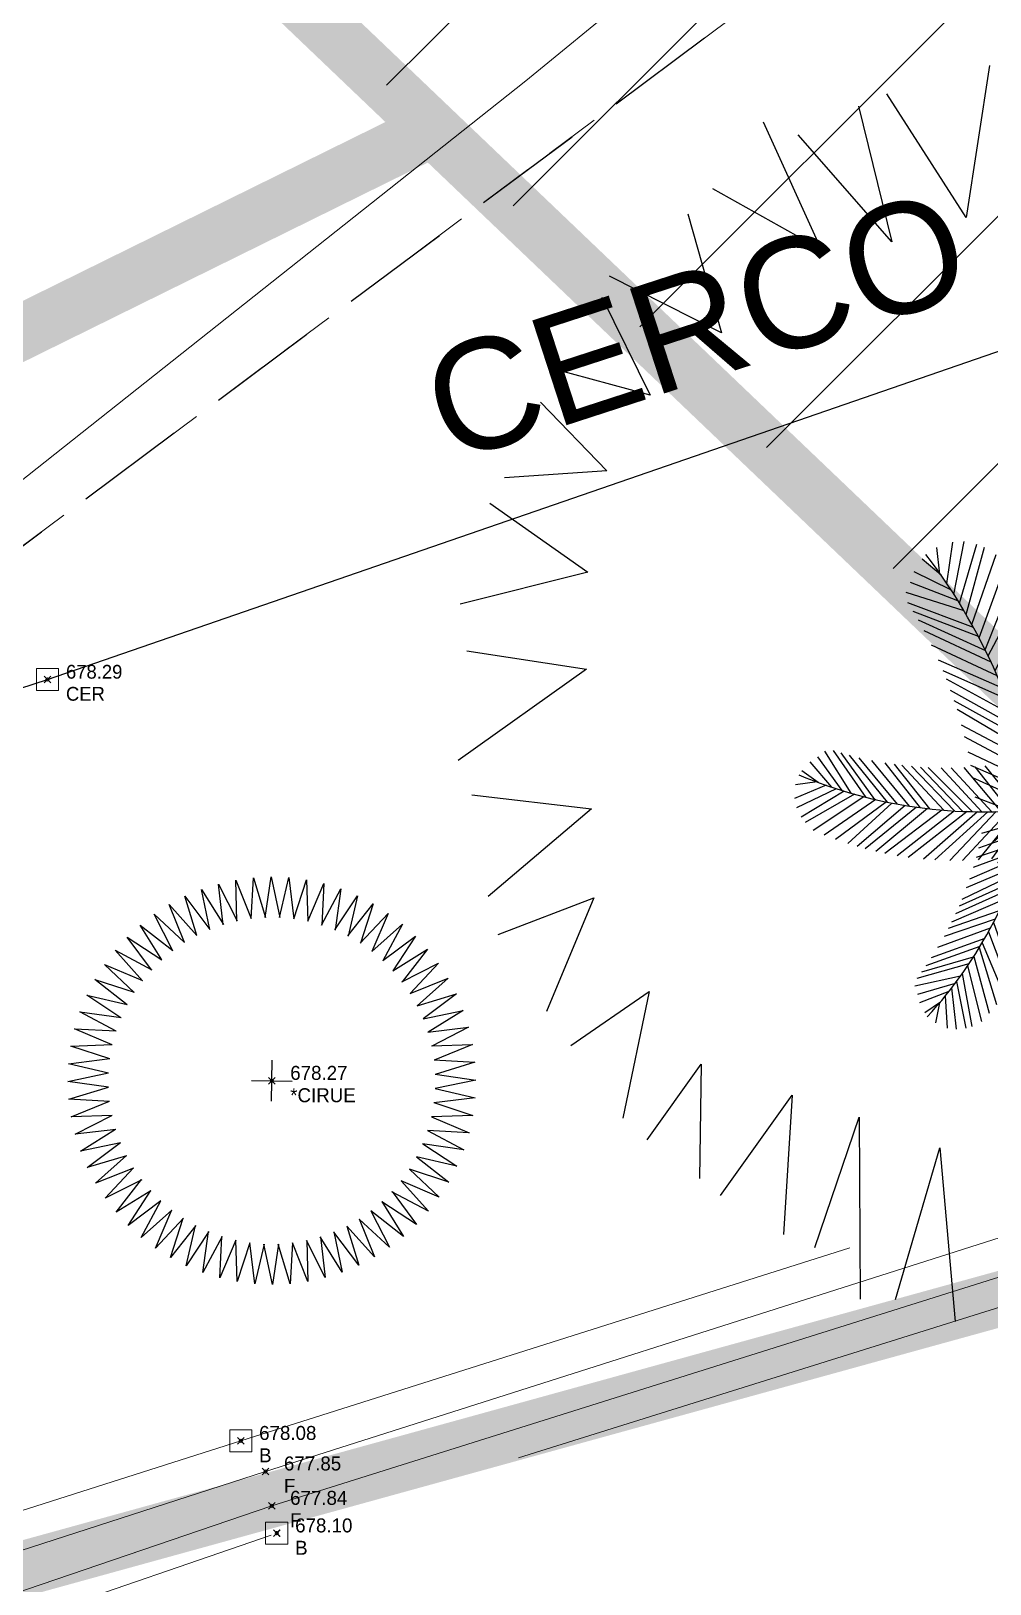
# Model space of a CAD drawing. Extents: x 350769 to 354978, y 6304672 to 6307963.
# Drawn here: x 352458.7 to 352467.39, y 6305730.58 to 6305744.68 of the extents above; entities that cross this region are included whole.
import ezdxf

# ---------------------------------------------------------------- set-up
doc = ezdxf.new("R2010")
doc.units = 0
doc.header["$PDMODE"] = 35
doc.header["$PDSIZE"] = 0.03
for name, pattern in [('CONTINUOS', [0]), ('DASHDOT', [1, 0.5, -0.25, 0, -0.25]), ('HIDDENX2', [0.75, 0.5, -0.25]), ('PHANTOM', [23.500000000000004, 11.75, -2.35, 2.35, -2.35, 2.35, -2.35])]:
    doc.linetypes.add(name, pattern=pattern)
doc.layers.get('0').update_dxf_attribs({"linetype": 'CONTINUOUS'})
for name, color, linetype in [('03_S2_Pav ext_Borde vereda', 7, 'CONTINUOUS'), ('1-ACOPIO', 252, 'HIDDENX2'), ('1-CANAL', 150, 'PHANTOM'), ('1-CERCO', 252, 'CERCO_LINE'), ('1-TEXTOS', 7, 'CONTINUOUS'), ('3-CANAL_FDO', 4, 'CONTINUOUS'), ('C-TINN', 5, 'CONTINUOUS'), ('C-TOPO-MINR', 8, 'CONTINUOUS'), ('Paisajismo', 253, 'CONTINUOUS'), ('V-NODE DIC 2005', 4, 'CONTINUOUS'), ('V-NODE-TEXT DIC 2005', 2, 'CONTINUOUS'), ('V-NODE-TEXT DIC 2012', 31, 'CONTINUOUS'), ('Z-CIRUE', 253, 'CONTINUOUS'), ('Z-PINO', 253, 'CONTINUOUS')]:
    doc.layers.add(name, color=color, linetype=linetype)
doc.layers.add('0_ASD_LINEA OFICIAL', color=253, linetype='DASHDOT', lineweight=20)
doc.layers.add('0_ASD_TOPOGRAFIA_ELEMENTOS', color=9, linetype='CONTINUOS', lineweight=5, true_color=0xbdbdbd)
doc.styles.add('TEXTIS', font='arial.ttf', dxfattribs={"height": 2})
doc.linetypes.add('CERCO_LINE', pattern='A,0.5,-0.2,[" X ",STANDARD,S=0.1,R=0,X=-0.1,Y=-0.05],-0.25', length=0.95)

# ---------------------------------------------------------------- blocks, each defined once
blk = doc.blocks.new('CIRUE')
at = {"linetype": 'Continuous'}
for p, q in [((-0.2120029029638317, 1.468401435830856), (-0.1969811779745214, 1.839601242086701)), ((-0.1969811779745214, 1.839601242086701), (-0.0814066222437759, 1.481390591614399)), ((-0.0832166473801408, 1.481290446781031), (-0.0359000681928592, 1.849771506264233)), ((-0.0359000681928592, 1.849771506264233), (0.04801388395299, 1.482848255299587)), ((0.0462038588157156, 1.48290389131671), (0.1254555126124615, 1.845854730562905)), ((0.1254555126124615, 1.845854730562905), (0.1770709014926979, 1.473026643501271)), ((-0.6663933931222346, 1.725940565391738), (-0.4620460063033534, 1.409846380913223)), ((-0.5848272809589616, 1.363501577516899), (-0.6663933931222346, 1.725940565391738)), ((-0.5134314329707195, 1.777444682234545), (-0.3374101976942256, 1.444745000771491)), ((-0.4637670138035901, 1.40927889352497), (-0.5134314329707195, 1.777444682234545)), ((-0.3565638243244393, 1.815432955656206), (-0.2102077140998517, 1.468657361518126)), ((-0.3391757140143454, 1.444333294236912), (-0.3565638243244393, 1.815432955656206)), ((0.1752720035601669, 1.473241769441302), (0.2858541538998907, 1.827899132864559)), ((0.2858541538998907, 1.827899132864559), (0.3047778183199625, 1.45198881037777)), ((0.3030048838645598, 1.452356008102697), (0.4440792813975349, 1.796034530545967)), ((0.428434432999893, 1.420420933490277), (0.5989254480427917, 1.750490885813633)), ((0.4440792813975349, 1.796034530545967), (0.4301702767770621, 1.419897954918497)), ((0.5506037114546416, 1.377677635025293), (0.7492094611689026, 1.691627978257429)), ((0.5989254480427917, 1.750490885813633), (0.5522839192144602, 1.376998875599384)), ((0.7492094611689026, 1.691627978257429), (0.6701951877175816, 1.323629097602407)), ((-0.9559751602610049, 1.583998245970179), (-0.6998417674367374, 1.308191957006557)), ((-0.8127124126649505, 1.241224736093727), (-0.9559751602610049, 1.583998245970179)), ((-0.8142813483846112, 1.661287802845209), (-0.5831619094687994, 1.36421000948576)), ((-0.7014403756993488, 1.307342580456861), (-0.8142813483846112, 1.661287802845209)), ((0.6685780341158534, 1.324448801608924), (0.89379634600391, 1.619894605093577)), ((0.89379634600391, 1.619894605093577), (0.7830064878662597, 1.260178073057205)), ((-1.090391780918253, 1.494646800286318), (-0.8111954038940894, 1.242215057220619)), ((-0.9178014334456748, 1.165671022992683), (-1.090391780918253, 1.494646800286318)), ((0.7814672246868213, 1.261135012575323), (1.031577091243889, 1.53583599930198)), ((0.8884107794165175, 1.188222155818266), (1.161509448807919, 1.440075284288014)), ((1.031577091243889, 1.53583599930198), (0.8898610249634658, 1.187135398923601)), ((1.161509448807919, 1.440075284288014), (0.9899390950085944, 1.10506856259326)), ((-1.333369109906016, 1.282595679437236), (-1.014582142132895, 1.082487757224499)), ((-1.10627400966041, 0.9885889942954691), (-1.333369109906016, 1.282595679437236)), ((-1.216507507613642, 1.39393447962766), (-0.9163771513722168, 1.166787452430299)), ((-1.015902570303297, 1.081241510410337), (-1.216507507613642, 1.39393447962766)), ((0.9885889942952417, 1.10627400966041), (1.282599388502604, 1.333369109906471)), ((1.282599388502604, 1.333369109906471), (1.082484048155493, 1.01458585119849)), ((-1.440078993353382, 1.16150944881133), (-1.1050648535238, 0.9899390950122324)), ((-1.188225864887499, 0.888407070347057), (-1.440078993353382, 1.16150944881133)), ((1.08124521947957, 1.015902570303069), (1.393930770558654, 1.216507507613869)), ((1.393930770558654, 1.216507507613869), (1.166791161495894, 0.9163808604382666)), ((-1.535832290235703, 1.031580800313122), (-1.187139107989424, 0.8898647340322441)), ((-1.261135012571685, 0.7814672246863665), (-1.535832290235703, 1.031580800313122)), ((1.165671022992683, 0.9178014334454474), (1.494650509352141, 1.090391780917798)), ((1.494650509352141, 1.090391780917798), (1.242218766289625, 0.811195403893862)), ((-1.619894605097215, 0.8937963460036826), (-1.260178073053794, 0.7830101969318548)), ((-1.324445092539463, 0.6685743250466203), (-1.619894605097215, 0.8937963460036826)), ((1.241228445159322, 0.8127087035995828), (1.583998245970179, 0.9559751602605502)), ((1.583998245970179, 0.9559751602605502), (1.308191957006784, 0.6998417674335542)), ((-1.691631687326662, 0.7492094611689026), (-1.323625388537039, 0.6701951877171268)), ((-1.377673925959243, 0.5506000023854085), (-1.691631687326662, 0.7492094611689026)), ((1.307338871391039, 0.7014440847653987), (1.661287802845436, 0.8142813483880218)), ((1.661287802845436, 0.8142813483880218), (1.364210009482122, 0.5831582004032043)), ((-1.750490885817271, 0.5989254480423369), (-1.377002584665206, 0.5522839192115043)), ((-1.420420933493915, 0.4284381420688987), (-1.750490885817271, 0.5989254480423369)), ((1.363497868447666, 0.584827280959189), (1.725936856325461, 0.6663971021914676)), ((1.725936856325461, 0.6663971021914676), (1.409846380909585, 0.4620422972338929)), ((-1.796030821476961, 0.4440792813973076), (-1.419894245848809, 0.4301702767770621)), ((-1.452356008099741, 0.3030085929337929), (-1.796030821476961, 0.4440792813973076)), ((1.40927889352497, 0.4637670138072281), (1.777448391303551, 0.5134314329736753)), ((1.777448391303551, 0.5134314329736753), (1.444748709840496, 0.3374101976937709)), ((-1.827899132864331, 0.285857862968669), (-1.451985101311948, 0.3047741092507295)), ((-1.473238060371841, 0.1752720035635775), (-1.827899132864331, 0.285857862968669)), ((1.444337003305918, 0.3391720049451123), (1.815432955656433, 0.3565601152552063)), ((1.815432955656433, 0.3565601152552063), (1.468661070583948, 0.2102040050340293)), ((-1.8458584396285, 0.1254518035432284), (-1.473022934432265, 0.1770671924239196)), ((0, -0.1854571040109931), (0, 0.1854571040109931)), ((1.468401435830856, 0.212002902963377), (1.839601242083518, 0.1969811779745214)), ((1.839601242083518, 0.1969811779745214), (1.481390591614399, 0.0814066222435486)), ((-1.849767797195454, -0.0359037772616375), (-1.482848255296631, 0.0480138839525353)), ((-1.482907600382532, 0.0462038588157156), (-1.8458584396285, 0.1254518035432284)), ((-0.185453394945398, 0), (0.185453394945398, 0)), ((1.481290446780804, 0.0832166473803682), (1.849767797195454, 0.0359037772616375)), ((1.849767797195454, 0.0359037772616375), (1.482848255296631, -0.0480138839525353)), ((-1.481290446780804, -0.0832166473803682), (-1.849767797195454, -0.0359037772616375)), ((-1.839601242083518, -0.1969811779745214), (-1.481390591614399, -0.0814066222435486)), ((1.8458584396285, -0.1254518035432284), (1.473022934432265, -0.1770671924239196)), ((1.482907600382532, -0.0462038588157156), (1.8458584396285, -0.1254518035432284)), ((-1.468401435830856, -0.212002902963377), (-1.839601242083518, -0.1969811779745214)), ((-1.815432955656433, -0.3565601152552063), (-1.468661070583948, -0.2102040050340293)), ((1.473238060371841, -0.1752720035635775), (1.827899132864331, -0.285857862968669)), ((-1.444337003305918, -0.3391720049451123), (-1.815432955656433, -0.3565601152552063)), ((-1.777448391303551, -0.5134314329736753), (-1.444748709840496, -0.3374101976937709)), ((1.827899132864331, -0.285857862968669), (1.451985101311948, -0.3047741092507295)), ((1.452356008099741, -0.3030085929337929), (1.796030821476961, -0.4440792813973076)), ((-1.40927889352497, -0.4637670138072281), (-1.777448391303551, -0.5134314329736753)), ((-1.725936856325461, -0.6663971021914676), (-1.409846380909585, -0.4620422972338929)), ((1.750490885817271, -0.5989254480423369), (1.377002584665206, -0.5522839192115043)), ((1.377673925959243, -0.5506000023854085), (1.691631687326662, -0.7492094611689026)), ((1.796030821476961, -0.4440792813973076), (1.419894245848809, -0.4301702767770621)), ((1.420420933493915, -0.4284381420688987), (1.750490885817271, -0.5989254480423369)), ((-1.363497868447666, -0.584827280959189), (-1.725936856325461, -0.6663971021914676)), ((-1.661287802845436, -0.8142813483880218), (-1.364210009482122, -0.5831582004032043)), ((-1.307338871391039, -0.7014440847653987), (-1.661287802845436, -0.8142813483880218)), ((-1.583998245970179, -0.9559751602605502), (-1.308191957006784, -0.6998417674335542)), ((1.691631687326662, -0.7492094611689026), (1.323625388537039, -0.6701951877171268)), ((1.324445092539463, -0.6685743250466203), (1.619894605097215, -0.8937963460036826)), ((-1.241228445159322, -0.8127087035995828), (-1.583998245970179, -0.9559751602605502)), ((-1.494650509352141, -1.090391780917798), (-1.242218766289625, -0.811195403893862)), ((1.619894605097215, -0.8937963460036826), (1.260178073053794, -0.7830101969318548)), ((1.261135012571685, -0.7814672246863665), (1.535832290235703, -1.031580800313122)), ((-1.165671022992683, -0.9178014334454474), (-1.494650509352141, -1.090391780917798)), ((-1.393930770558654, -1.216507507613869), (-1.166791161495894, -0.9163808604382666)), ((1.535832290235703, -1.031580800313122), (1.187139107989424, -0.8898647340322441)), ((1.188225864887499, -0.888407070347057), (1.440078993353382, -1.16150944881133)), ((-1.08124521947957, -1.015902570303069), (-1.393930770558654, -1.216507507613869)), ((-1.282599388502604, -1.333369109906471), (-1.082484048155493, -1.01458585119849)), ((-0.9885889942952417, -1.10627400966041), (-1.282599388502604, -1.333369109906471)), ((-1.161509448807919, -1.440075284288014), (-0.9899390950085944, -1.10506856259326)), ((1.333369109906016, -1.282595679437236), (1.014582142132895, -1.082487757224499)), ((1.015902570303297, -1.081241510410337), (1.216507507613642, -1.39393447962766)), ((1.440078993353382, -1.16150944881133), (1.1050648535238, -0.9899390950122324)), ((1.10627400966041, -0.9885889942954691), (1.333369109906016, -1.282595679437236)), ((-0.8884107794165175, -1.188222155818266), (-1.161509448807919, -1.440075284288014)), ((-1.031577091243889, -1.53583599930198), (-0.8898610249634658, -1.187135398923601)), ((-0.7814672246868213, -1.261135012575323), (-1.031577091243889, -1.53583599930198)), ((-0.89379634600391, -1.619894605093577), (-0.7830064878662597, -1.260178073057205)), ((1.090391780918253, -1.494646800286318), (0.8111954038940894, -1.242215057220619)), ((0.8127124126649505, -1.241224736093727), (0.9559751602610049, -1.583998245970179)), ((1.216507507613642, -1.39393447962766), (0.9163771513722168, -1.166787452430299)), ((0.9178014334456748, -1.165671022992683), (1.090391780918253, -1.494646800286318)), ((-0.6685780341158534, -1.324448801608924), (-0.89379634600391, -1.619894605093577)), ((-0.7492094611689026, -1.691627978257429), (-0.6701951877175816, -1.323629097602407)), ((-0.5506037114546416, -1.377677635025293), (-0.7492094611689026, -1.691627978257429)), ((-0.5989254480427917, -1.750490885813633), (-0.5522839192144602, -1.376998875599384)), ((0.4637670138035901, -1.40927889352497), (0.5134314329707195, -1.777444682234545)), ((0.8142813483846112, -1.661287802845209), (0.5831619094687994, -1.36421000948576)), ((0.5848272809589616, -1.363501577516899), (0.6663933931222346, -1.725940565391738)), ((0.9559751602610049, -1.583998245970179), (0.6998417674367374, -1.308191957006557)), ((0.7014403756993488, -1.307342580456861), (0.8142813483846112, -1.661287802845209)), ((-0.428434432999893, -1.420420933490277), (-0.5989254480427917, -1.750490885813633)), ((-0.4440792813975349, -1.796034530545967), (-0.4301702767770621, -1.419897954918497)), ((-0.3030048838645598, -1.452356008102697), (-0.4440792813975349, -1.796034530545967)), ((-0.2858541538998907, -1.827899132864559), (-0.3047778183199625, -1.45198881037777)), ((-0.1752720035601669, -1.473241769441302), (-0.2858541538998907, -1.827899132864559)), ((-0.1254555126124615, -1.845854730562905), (-0.1770709014926979, -1.473026643501271)), ((-0.0462038588157156, -1.48290389131671), (-0.1254555126124615, -1.845854730562905)), ((0.0359000681928592, -1.849771506264233), (-0.04801388395299, -1.482848255299587)), ((0.0832166473801408, -1.481290446781031), (0.0359000681928592, -1.849771506264233)), ((0.1969811779745214, -1.839601242086701), (0.0814066222437759, -1.481390591614399)), ((0.2120029029638317, -1.468401435830856), (0.1969811779745214, -1.839601242086701)), ((0.3565638243244393, -1.815432955656206), (0.2102077140998517, -1.468657361518126)), ((0.5134314329707195, -1.777444682234545), (0.3374101976942256, -1.444745000771491)), ((0.3391757140143454, -1.444333294236912), (0.3565638243244393, -1.815432955656206)), ((0.6663933931222346, -1.725940565391738), (0.4620460063033534, -1.409846380913223))]:
    blk.add_line(p, q, dxfattribs=at)
blk = doc.blocks.new('PINO')
for p, q in [((-0.836997724536559, 1.921765034933742), (-0.7508934881843743, 2.402703249384103)), ((-0.9683542151742586, 2.105002536553002), (-0.9980131336578779, 2.345596597213444)), ((-0.904033955093837, 2.020776378069968), (-0.856132999606416, 2.395768611188942)), ((-0.7867960164821852, 1.844300037985704), (-0.6362288438049291, 2.382841662045394)), ((-0.7237467334743997, 1.74257327830037), (-0.5678311162319005, 2.355954713396386)), ((-0.6695555860460445, 1.650784352712435), (-0.4595968439753051, 2.29090253877348)), ((-0.8659304458706174, 1.96509453782528), (-1.202218247499331, 2.122301001493724)), ((-0.957218041348824, 2.096019071162118), (-1.131305827111646, 2.236454343044898)), ((-0.6037441190164827, 1.533231186197554), (-0.3768573190609459, 2.186883788001978)), ((-0.8004212970536173, 1.865621393242691), (-1.232489918793362, 2.025712994825881)), ((-0.5467707836578484, 1.425368174412142), (-0.2977767855372804, 2.080157922194303)), ((-0.7435932556745684, 1.775156208480439), (-1.270215858676238, 1.93277442417002)), ((-0.6556503267074731, 1.626527831984276), (-1.252845599401553, 1.840004066269103)), ((-0.5184858259963221, 1.369462802525049), (-0.215694345843076, 1.960663669304267)), ((-0.45336611442508, 1.234010892133483), (-0.1575924801272777, 1.869879446970117)), ((-0.6090546506857208, 1.542984203327251), (-1.203739896582192, 1.762282342599974)), ((-0.4021660144735506, 1.119957543322016), (-0.1098544786236744, 1.79087302197604)), ((1.442562786296548, 1.134888915001284), (1.5840798591762, 1.730743184987659)), ((1.528183184918817, 1.180266628260142), (1.698874560524928, 1.729715980202855)), ((1.625391436509744, 1.229135809938271), (1.764658738820799, 1.718045156706467)), ((-0.5408251100470807, 1.413752888523049), (-1.155760319643377, 1.682481356368044)), ((-0.4910618619942397, 1.313622646574004), (-1.101342676638524, 1.586774994364532)), ((-0.354811455381423, 1.007467680786249), (-0.049742647961466, 1.684885387419854)), ((-0.2967929853002715, 0.858609436552797), (-0.0018764889409795, 1.594501159641368)), ((1.19178640602513, 0.988673723230022), (1.238112762393939, 1.590739263213436)), ((1.240276191774683, 1.018555385929176), (1.358515310375878, 1.644331751997925)), ((1.335692170659968, 1.075067633790241), (1.470523095495082, 1.689455924686627)), ((1.701112472737805, 1.265309062658162), (1.862959128338844, 1.678940785225677)), ((1.800119911249567, 1.310179031732332), (1.941220020080436, 1.623549795661347)), ((-0.4335818927756918, 1.190794936240309), (-1.034228958787935, 1.459925735392062)), ((-0.24908331772167, 0.7249925915020867), (0.0597325804301363, 1.468831261407104)), ((0.8929004080073355, 0.7859300802219877), (0.9784379694065137, 1.455892796887383)), ((0.9830611848792614, 0.8505994552460834), (1.075394859608423, 1.509460072959882)), ((1.076945186559897, 0.9146528138562644), (1.149939205506598, 1.547998794242631)), ((1.889995658384578, 1.34488184586462), (2.027326715779054, 1.517237359878891)), ((-0.3843812522154622, 1.078560616131654), (-0.9687042629775533, 1.324790635233512)), ((-0.2048592160826956, 0.5896955686584988), (0.1098275306503638, 1.357257809784642)), ((0.5781395680332935, 0.5334396676407778), (0.699066338747798, 1.277832131152536)), ((0.67671385563699, 0.617271546041593), (0.7909152764113969, 1.34048890345457)), ((0.7771907932874456, 0.6981447735988695), (0.898386808057694, 1.408597611610276)), ((1.744127351294082, 1.285137034686159), (2.079452962352661, 1.247139573127242)), ((1.877095990967064, 1.343212654813215), (2.078751835460935, 1.369306516019606)), ((-0.3439268483271007, 0.9805355331745886), (-0.9254674367730331, 1.228186855526474)), ((-0.2883812796608254, 0.8358584138049991), (-0.8931931006736704, 1.151465089204066)), ((-0.1723390906590794, 0.4813601324467527), (0.1741022358783084, 1.198249483789368)), ((0.5014493875205517, 0.4649394962261795), (0.5736843725298968, 1.185154273764965)), ((1.559049102706922, 1.196084780747697), (2.042072782905962, 1.067946495484648)), ((1.646083865061883, 1.239183414611944), (2.057007253588381, 1.157900331088968)), ((-0.24908331772167, 0.7249925915020867), (-0.8533317820092634, 1.050260225418242)), ((-0.1421701562685485, 0.3723982312230874), (0.2170077150549332, 1.079127471623906)), ((0.3639687961458549, 0.3343633123749896), (0.3710078020594665, 1.015792373898876)), ((0.4262835540612286, 0.3948363934596273), (0.4838194226067571, 1.11323072756295)), ((1.230148150225432, 1.01237975681488), (1.834417883746937, 0.9283756773565983)), ((1.344442925346812, 1.080101936252504), (1.909527070620243, 0.9674153410633153)), ((1.420258396319696, 1.122699731256944), (1.984520757478094, 1.004308442923502)), ((-0.2199598045353923, 0.6373063780692974), (-0.8190082513192465, 0.9562918035981056)), ((-0.1876391731912008, 0.5333862175330069), (-0.7920450445635652, 0.8771133733607712)), ((-0.1185137682114146, 0.2798567614017884), (0.2667575103441777, 0.9228840775022036)), ((0.2774103488445689, 0.2465870412088407), (0.2759413969488378, 0.9268731674164883)), ((1.041074019458392, 0.8905648533418571), (1.634462189194892, 0.8136632537552941)), ((1.143994853273398, 0.9584333982847966), (1.746760129881295, 0.8800697428368949)), ((-0.1595966077002231, 0.4364423985116446), (-0.7489920446369069, 0.7383332872204846)), ((-0.0878252946222347, 0.1477710533554273), (0.3047666658585513, 0.7848339324145854)), ((0.149612479208372, 0.1082474744707724), (0.0750864708788868, 0.7151028437083369)), ((0.211046505428385, 0.176115331208166), (0.1657649179833243, 0.8150736959514688)), ((0.871665272879909, 0.770231767963196), (1.440038140672186, 0.6857650593547078)), ((0.9496040492285829, 0.8269708964126039), (1.519457691592834, 0.7400803362888837)), ((-0.130351362440706, 0.3270399331295266), (-0.7195718798811868, 0.6321215600864889)), ((-0.0661220056736056, 0.0435252984634644), (0.3437867778302461, 0.6166394478195798)), ((0.0822263116697286, 0.0306923342604932), (-0.0424436168123066, 0.5731129263022012)), ((0.67671385563699, 0.617271546041593), (1.299572979351069, 0.5821622740386374)), ((0.759859216705081, 0.6845113879744531), (1.378563382759239, 0.6416474881580143)), ((-1.823945193664258, 0.1267810774816098), (-2.049359184948116, 0.4289650594573686)), ((-1.739816070839879, 0.1030608373166615), (-1.985118557413443, 0.4800343638025879)), ((-1.602849180435442, 0.0683458013445488), (-1.908289755147052, 0.4878180267705829)), ((-1.526515387204199, 0.0510592802247629), (-1.835946268465705, 0.4672171845168123)), ((-1.409325167805946, 0.0273396736502036), (-1.762230692484081, 0.4479803202757466)), ((-1.319240694210748, 0.0113962186633216), (-1.674544093784789, 0.4273621254451427)), ((-0.1062728147007874, 0.2290019170441155), (-0.6857288723131205, 0.4938146754539048)), ((-0.0475440234822599, -0.0554438032868347), (0.3713258151219634, 0.470749518665798)), ((0.4702265059040656, 0.436186012687358), (1.070464883350724, 0.3900197933699019)), ((0.5380326806698577, 0.4979861433985207), (1.169786997033953, 0.4771075024045786)), ((0.6124698243456805, 0.5631594537526325), (1.228313399797116, 0.5256531029344842)), ((-2.040991947496877, 0.1966634186401279), (-2.191416301620848, 0.3008879299004548)), ((-1.917149189321208, 0.1552357099608344), (-2.118185361377982, 0.3829042986199056)), ((-1.209558656037188, -0.0053641160338884), (-1.559481240856258, 0.4039684128501904)), ((-1.110103187020286, -0.018071460351166), (-1.438281422506407, 0.3837349503901351)), ((-1.023820279797292, -0.0271941234377664), (-1.352471757145395, 0.3721001330022773)), ((-0.8974345274327789, -0.0373916510689014), (-1.284799073373506, 0.3644799171461273)), ((-0.8013394955651165, -0.0426420084450001), (-1.196157179565489, 0.3565569107313422)), ((-0.7257878983728006, -0.0452576485913596), (-1.11447392961054, 0.3513099977208185)), ((-0.6367556186251022, -0.0466348353229478), (-1.046099125096589, 0.3484258374355704)), ((-0.554186985900742, -0.0462646755631795), (-0.9272263402181125, 0.3466726706828922)), ((-0.4615614888825803, -0.0439621766117853), (-0.8370649736934865, 0.3481012151296454)), ((-0.379049168786878, -0.0402279096188067), (-0.7206899562879698, 0.35346802276581)), ((-0.0842503867988853, 0.1313047411695152), (-0.660058166795352, 0.3722155278028367)), ((-0.2972790873263875, -0.0349584177383804), (-0.6193161489136401, 0.3613921761034362)), ((-0.1952753602745361, -0.0261868777870404), (-0.5279680394323805, 0.3711419692017444)), ((-0.0840307095040771, -0.0138220625121903), (-0.3844670509079151, 0.3915079329162836)), ((0.1213684300273599, -0.0188795763569942), (0.5936838928482757, 0.2830853147524977)), ((0.3303128664447286, 0.3007704289739195), (0.9052265707396145, 0.2305939031048183)), ((0.3955671113362769, 0.3653024898339936), (0.9971863863938779, 0.321692107252602)), ((-1.969652745310668, 0.1722889794864386), (-2.252937368029961, 0.0481144715813571)), ((-2.050614401759958, 0.2033305278182524), (-2.246311971257455, 0.1710641715617385)), ((-1.876458671140426, 0.1425290733213842), (-2.234083657713199, -0.0360924759770569)), ((-0.0593560384004377, 0.0086747288041806), (-0.6399858244185452, 0.2617424155532717)), ((-0.0289555891322379, -0.1669196369011843), (0.3998797169060708, 0.2700164395200773)), ((0.1892397951723979, 0.1523230820002937), (0.7594810461796442, 0.0724867285753135)), ((0.2319778709352249, -0.0757350109934123), (0.7346182123001199, 0.2051593017022242)), ((0.2668140280184161, 0.235525299956862), (0.8275406264056073, 0.1485595440708494)), ((0.3344145309984015, -0.1252031961957982), (0.8256043895744369, 0.1588916535847602)), ((-1.804063659919848, 0.1210086695737118), (-2.192020708816926, -0.121511000153987)), ((-1.709658644140291, 0.0950051643694678), (-2.155125094241157, -0.1689911462808595)), ((-1.625099260854768, 0.0736603240402474), (-2.079075175506659, -0.2389289867660409)), ((-1.517633868625126, 0.0491425763066218), (-1.978325161007888, -0.2798588474724966)), ((-1.419815078897955, 0.0293249741280306), (-1.876295004894928, -0.3172916473040459)), ((-1.369402901509602, 0.0200302136663595), (-1.763549466568293, -0.3541328688170324)), ((-1.248047908284207, 0.0001877794084066), (-1.678875829429671, -0.3787793182182213)), ((-0.0354879518727103, -0.1260300260237273), (-0.6143748204340227, 0.0864559043093323)), ((-0.0091979468561476, 0.1318754439334953), (-0.4333806648173777, -0.309578830449027)), ((0.0105703240296862, 0.0206027750600697), (-0.402701970833732, -0.5099981710936845)), ((-0.0022328011164063, 0.0910573255832787), (0.5788724806916434, -0.115284450677791)), ((0.1067221462199086, 0.0592756399264545), (0.6563255174296501, -0.0511817103933936)), ((0.4172289017060393, -0.1630292367981383), (0.9277223180106375, 0.1105525317352658)), ((0.5014213760568964, -0.1995549895918884), (1.046427444125584, 0.0589329276390345)), ((0.5966805807656783, -0.2385957750420857), (1.139474023848379, 0.0217745529635067)), ((-1.146703003578295, -0.0136690417384671), (-1.605839703679521, -0.3980100045346262)), ((-1.047473160851951, -0.0248683386571429), (-1.508768365765718, -0.4207240876321521)), ((-0.9172345815477456, -0.0360416196072038), (-1.426771843043753, -0.4374285444800989)), ((-0.8013394955651165, -0.0426420084450001), (-1.313905582128427, -0.4567737609904725)), ((-0.6849303053240874, -0.0461185555350312), (-1.214762378649539, -0.4703356546833675)), ((-0.5923862738018215, -0.0466329649016188), (-1.075112274611456, -0.4840762816884308)), ((-0.49989333533631, -0.0451572139600103), (-0.9717038123653765, -0.4902521679669007)), ((-0.4217928990328801, -0.0423605827400024), (-0.8375773993702751, -0.4932300663058413)), ((-0.3110293821555388, -0.0359539784649314), (-0.7204420552261581, -0.4911926783843228)), ((-0.2241927876912087, -0.0289220956274221), (-0.5794120324844698, -0.4829893169717252)), ((-0.0957517780170747, -0.1031991734425901), (-0.5514693924033054, -0.2424029658659492)), ((-0.1422195586928865, -0.0206552928439123), (-0.4585402507291292, -0.4709235989794252)), ((0.0301956577368401, -0.0781639744100175), (-0.3736190457584598, -0.6555881895446873)), ((-0.0504269743760233, -0.0095092308556559), (-0.294385985334884, -0.446992693016)), ((-0.0889643604295998, -0.071930171099666), (0.2232288735012844, -0.4273720482451608)), ((0.0230608929996379, -0.0433870330398349), (0.6063388828533789, -0.2902898257452762)), ((0.0881851917165477, -0.001105326193283), (0.1683764832159795, -0.5518612126861626)), ((0.1790803764197335, -0.0489985485337456), (0.3293438964919915, -0.6416607116825617)), ((0.2609196894263732, -0.0900169883307171), (0.4500672443646181, -0.702014877626425)), ((0.3482971227731468, -0.1316775903951566), (0.593248547947951, -0.7663351127139322)), ((0.6822626369012141, -0.2716509585952736), (1.263589746804428, -0.0234409161357689)), ((0.7752470950254065, -0.3054494687530678), (1.335722452486152, -0.0475010059717533)), ((0.8547249997354811, -0.3326280770825178), (1.422607812628485, -0.0743738229148221)), ((0.9565750413094065, -0.3651997893775842), (1.517777002763978, -0.1012215375039887)), ((1.091832526917642, -0.4046204734158891), (1.591054685923154, -0.1200865076698392)), ((-0.1199236490629119, -0.2061099119755454), (-0.5787202539704595, -0.3765498590946663)), ((0.0530020191854419, -0.1821739741280908), (-0.3328194148343755, -0.823359891284781)), ((-0.1266332259820047, -0.2327095412165363), (0.1651378123551694, -0.6924100642045232)), ((-0.1080700614784291, -0.1571443839766289), (0.1926199817080487, -0.5810263412577115)), ((0.0492528819358995, -0.1657464553609316), (0.6275803565313254, -0.4005441102590339)), ((0.0723089943949162, -0.2632048628101984), (0.6545377389284113, -0.5218645016448136)), ((0.4607645691066864, -0.182156418579325), (0.7140604872620315, -0.8147987277443463)), ((0.5407473224477144, -0.2159629528359801), (0.8544981955947151, -0.8647781692452554)), ((0.636196024270248, -0.25409289982872), (0.9643077657892718, -0.8992827198944724)), ((1.185027134033589, -0.4292892139592368), (1.684751952579973, -0.1419597012381928)), ((1.293316805895302, -0.4554482234807438), (1.818596070279455, -0.168908400057262)), ((1.413828108316011, -0.4814455967443791), (1.9473188135089, -0.1901476244638616)), ((1.513668626466824, -0.5005367231860873), (2.046519397244992, -0.2034363154207313)), ((1.644729100262339, -0.522279340672867), (2.130667722849466, -0.2126311288811848)), ((1.73082412770782, -0.5345351159867278), (2.213931149981363, -0.2198668551200171)), ((1.88676880760795, -0.5526867681392105), (2.290620329195008, -0.2583481123310776)), ((-0.1655376684811927, -0.374097202286066), (-0.6239306123734423, -0.5536491558559646)), ((-0.1443713157095772, -0.2996605902553711), (-0.5989280052926915, -0.4609270131841186)), ((0.0850879737481591, -0.3139271835807449), (-0.2933500069684669, -0.9609996540866632)), ((0.1097233395466901, -0.4062128654886692), (-0.2419478943829745, -1.116707274838518)), ((-0.1771553807611781, -0.4128108721188255), (0.0926189991514548, -0.925399648273924)), ((-0.1478332007718564, -0.3122123128123349), (0.1278443010778574, -0.820512106985916)), ((0.0974247218891833, -0.3609823105780379), (0.6898439522865374, -0.6598051221881178)), ((0.7324852435613138, -0.2901767399607706), (1.114739165641367, -0.9402731656309697)), ((0.8547249997354811, -0.3326280770825178), (1.223042750762033, -0.9654213647008874)), ((0.9776670224982809, -0.3716326021112764), (1.347882924837904, -0.9899948702759502)), ((1.117310869403809, -0.4115646821919654), (1.43962708163599, -1.005095621118926)), ((1.98350319254132, -0.5613470725593288), (2.337112270561192, -0.3367906412468074)), ((2.091533054417596, -0.5686825570201108), (2.390347035689047, -0.411847366087386)), ((-0.2155442770799709, -0.5318680203226904), (-0.683190421323161, -0.7396026506485214)), ((-0.1883049752723309, -0.4487089199683396), (-0.6559525167631364, -0.6589128225250533)), ((-0.1993620788925909, -0.4831997997207509), (0.047557784955643, -1.043822360404192)), ((0.1410448302522127, -0.5148490691199186), (-0.197782946006555, -1.23536809928919)), ((0.1278272422587179, -0.4700688384236855), (0.7203875823870476, -0.7656992378697396)), ((1.224769574246238, -0.4392001757623802), (1.549400860740207, -1.019921579615584)), ((1.33547581660423, -0.4649133323910064), (1.632841289156204, -1.028853961722234)), ((1.469326325186557, -0.4923294237842128), (1.730507510483221, -1.036768065116121)), ((1.525345530944833, -0.5026261064558639), (1.862145182649328, -1.043128228659043)), ((1.634749283603014, -0.5207551463872733), (1.982891473035124, -1.044634298688834)), ((1.756028572090145, -0.5378211464376363), (2.103692352311555, -1.042002947871879)), ((1.85226978236642, -0.549118002861178), (2.210325780042695, -0.9994801222474052)), ((1.960576762166966, -0.5594736399707472), (2.267420386451704, -0.9647818203593488)), ((2.236507422176146, -0.574671670803582), (2.433928175241817, -0.5259785966491108)), ((-0.2707010549238476, -0.684263946088322), (-0.7465254584803915, -0.9047752560736626)), ((-0.2413232403978327, -0.6054661147227307), (-0.7223384683766199, -0.8448378265593419)), ((-0.2570156396177481, -0.6481753999578359), (-0.0470223498268751, -1.253832020331174)), ((-0.2272952207204071, -0.5659795115088855), (0.0093636399287789, -1.133896758376068)), ((0.1747107438404782, -0.6228339363924533), (-0.1318274491313787, -1.393686632320168)), ((0.1568951741046476, -0.5667101591116079), (0.7649082840362098, -0.9040154705980967)), ((0.1903148331530247, -0.6702821117114581), (0.7927087263851718, -0.9829038330981348)), ((2.044257538900638, -0.5657750005384514), (2.344891584216384, -0.8927378617972863)), ((2.152793571895018, -0.5717513329427675), (2.397785931334511, -0.8127683867196538)), ((2.249136176187676, -0.5715568368959794), (2.439555869705146, -0.682491875811138)), ((-0.3319763540639542, -0.8345317352877828), (-0.8121030681923003, -1.052189892167917)), ((-0.2969183960703958, -0.750673190188536), (-0.7770233141127392, -0.9758092830425085)), ((-0.2969183960703958, -0.750673190188536), (-0.0904409069607937, -1.337775126296037)), ((0.2203655849007191, -0.7576548956076294), (-0.0805533960920002, -1.504723160675894)), ((0.2203655849007191, -0.7576548956076294), (0.8280257522073953, -1.076503388364472)), ((-0.381014984277499, -0.9437828687596266), (-0.8402828468751977, -1.110004925864814)), ((-0.3905638838477898, -0.9640970725713487), (-0.1841389583296404, -1.499792137444274)), ((-0.3394386203308386, -0.8517256933573663), (-0.143345529686485, -1.432102217328975)), ((0.2694879979662801, -0.8907588482015854), (-0.017616544264456, -1.629733373990348)), ((0.2608357594544941, -0.8680982083951676), (0.8689569119451335, -1.177280316980614)), ((-0.4591732422522909, -1.1021760032163), (-0.9341005261831015, -1.284153925327701)), ((-0.4164164429130324, -1.017684789578198), (-0.8777703295618267, -1.182691341575264)), ((-0.431907269412477, -1.048864340461478), (-0.2350472775924572, -1.578997466987857)), ((0.3290800894410495, -1.038994142174488), (0.0312043821395491, -1.719605477312143)), ((0.3179107970117911, -1.012178807902274), (0.9020421618606633, -1.253655891852759)), ((0.3594013248311967, -1.109769851470446), (0.9462998998060357, -1.349796237320334)), ((-0.5087706195263308, -1.194486675451117), (-0.9913026308095141, -1.379155705987614)), ((-0.5323157487509889, -1.236397893473622), (-0.3239634265173663, -1.705475494047278)), ((-0.4762844767537899, -1.134673569569713), (-0.2752555992537964, -1.637914380791699)), ((0.3776236127941957, -1.150976059381719), (0.0924355822280631, -1.824950391762286)), ((0.4300290234641579, -1.264480638771602), (0.141007831598472, -1.903446688290387)), ((0.4097881190591579, -1.221476684783738), (1.013252424609163, -1.484229642685023)), ((-0.6096090390838071, -1.366406967915282), (-1.077806925450204, -1.510191543886322)), ((-0.5514442307412537, -1.26961500919333), (-1.037378262162747, -1.450671914264603)), ((-0.6050949337804923, -1.359109023857854), (-0.457975323233768, -1.873127159012256)), ((-0.5565279600341455, -1.278322634149845), (-0.3924002542407834, -1.794162874150061)), ((0.4965799427645834, -1.399235126647909), (0.2000681275876559, -1.993610335409358)), ((0.4685659947062959, -1.343688609819765), (1.081706109198421, -1.610360839028544)), ((-0.7233333988733648, -1.539788565280105), (-1.136382038812371, -1.638892966049752)), ((-0.6491299019398866, -1.428873354027019), (-1.119015588365073, -1.568058804834436)), ((-0.706628496564008, -1.515497515640163), (-0.6125453449021734, -1.995411709919608)), ((-0.6608950274039671, -1.446994105310296), (-0.5262577796020196, -1.949846417557637)), ((0.5254555270221317, -1.454837735133879), (0.2834117815109494, -2.112228372536265)), ((0.5193871446317644, -1.443286084338069), (1.137134530117692, -1.705485377148761)), ((-0.7710447797671804, -1.607157963387181), (-1.111246499003755, -1.712211434075471)), ((-0.8258389758793783, -1.681106419784555), (-1.092018218178055, -1.788027048580261)), ((-0.8016644127928885, -1.648912205839224), (-0.7557839299897751, -2.023657166152589)), ((-0.7596211040436174, -1.591289858549317), (-0.6664662544972089, -2.013233230993137)), ((0.5835682740416814, -1.562091168118059), (0.3636184403239895, -2.218110538626206)), ((0.6506213060401933, -1.678940588528349), (0.4474552083684102, -2.321246981352488)), ((0.5889818228479271, -1.571787382792536), (1.185956758281463, -1.784773631286043)), ((0.6364598740947258, -1.654832729215741), (1.235883023209681, -1.861970810316052)), ((-0.9018664628365514, -1.778219391669154), (-1.042184434472802, -1.879131876473366)), ((-0.9108424246824143, -1.784674634734074), (-0.9440073359201051, -1.969036232951112)), ((-0.8576170857122634, -1.722439102311), (-0.8366845639557141, -2.013809397173645)), ((0.7057817461191007, -1.770150309336714), (0.5563725147476362, -2.385148964783184)), ((0.7259723104198201, -1.802521174265166), (1.254235037577018, -1.9545519573212)), ((0.7699050976771105, -1.871203471134322), (0.6250512219139637, -2.411309857886408)), ((0.8209245867965365, -1.948132327704116), (0.7399198292296205, -2.429955671766038)), ((0.7837554739307961, -1.892379295520186), (1.217495726086781, -2.047884949590298)), ((0.8890058973975101, -2.046427991005658), (0.8450799761521921, -2.421906605415643)), ((0.85031468039233, -1.991152910952223), (1.188248923926949, -2.144788208967839)), ((0.9429840562006575, -2.121103075648534), (1.118549725097182, -2.259686330950899)), ((0.9542147683259827, -2.129968069900315), (0.9864206701149669, -2.370234449906093))]:
    blk.add_line(p, q)
for centre, radius, start, end in [((-5.22324736291921, -0.9757725787058007), 5.25689167785268, 8.543945128988556, 38.29064343474485), ((3.723187441355549, -3.064815821159755), 4.778992434411526, 110.1894962482192, 139.9361945539755), ((-0.6147522594983457, 4.25440207333213), 4.301093190970374, 248.0995818021111, 277.8462801078674), ((5.176234085483884, 0.9957068804287701), 5.25689167785268, 189.1508988998237, 218.89759720558), ((2.361256770182081, 4.202692276851849), 4.778992434411526, 241.2920405443038, 271.03873885006), ((-4.062026352221437, 0.7741128458546882), 4.062143569249797, 318.5390639566129, 348.2857622623692)]:
    blk.add_arc(centre, radius, start, end)
blk = doc.blocks.new('A$C27410629')
at = {"true_color": 0x136734, "transparency": 33554559}
h = blk.add_hatch(dxfattribs=at)
h.set_pattern_fill('ANSI31', color=116, scale=0.5)
h.set_pattern_definition([(45, (-8759.562515186517, -519.1035735587502), (-1.122532015133644, 1.122532015133644), [])])
h.paths.add_polyline_path([(137.5068959888558, 1252.464406617455, 0.1176268807227723), (109.8147584422568, 1254.193915082658, 0.0669245107500281), (94.44469839795602, 1249.334472017372, 0.3153492887079504), (64.30173641118381, 1196.270282113329, 0.0226826871159959), (65.7292635223912, 1185.310127003227), (112.3603922077091, 1218.953454515778), (153.4782689701005, 1161.962272479494), (172.1053089193083, 1139.480769404351), (187.9579650288579, 1141.807885415954), (193.565073162812, 1120.465553675225), (224.197974734232, 1050.129297271156), (250.6203797236194, 989.4787086543838), (268.1526288855184, 972.7353945672494, 7.2547007156e-06), (291.4898137452492, 983.2987389690225), (238.1945199318034, 1105.633967029937), (205.2934048173047, 1181.112163638985), (177.0531538182076, 1197.651557407602)])
at = {"layer": '0_ASD_LINEA OFICIAL', "ltscale": 8, "const_width": 0.5}
blk.add_lwpolyline([(250.6203797236194, 989.4787086543838), (268.1526288854875, 972.7353945673531, 7.2547007157e-06), (291.4898137452146, 983.2987389692971), (291.4898137452146, 983.2987389692971), (238.1945199318034, 1105.633967029937), (205.2934048173047, 1181.112163638985), (177.0531538182076, 1197.651557407602), (137.6146324061954, 1252.315079214)], format="xyb", dxfattribs=at)
for points in [[(111.3489708606338, 941.8104037325829), (111.3489708562702, 941.8104037322846), (187.3177195266398, 947.0039742834324), (258.3779015477558, 982.0702681721377), (250.6203797235976, 989.4787086545712)], [(111.3489708615935, 941.8104037326485), (187.3177195266398, 947.0039742834324), (258.3779015477558, 982.0702681721377), (268.1526288854657, 972.7353945675404)]]:
    blk.add_lwpolyline(points, dxfattribs=at)
blk = doc.blocks.new('1.0 - LO RECABARREN LOTEO PARQUE - VEGETACION EXISTENTE ETAPA MUNICIPAL__2024')
at = {"layer": 'Paisajismo'}
for p, q in [((352467.3894503789, 6305744.362180527), (352467.1786153321, 6305742.982807163)), ((352466.200910857, 6305743.994095691), (352466.5038453622, 6305742.761709689)), ((352467.1786153321, 6305742.982807163), (352466.4583067803, 6305744.105716785)), ((352465.3348639527, 6305743.852500087), (352465.863459023, 6305742.693357344)), ((352466.5038453622, 6305742.761709689), (352465.6532777891, 6305743.733159517)), ((352465.863459023, 6305742.693357344), (352464.8790274944, 6305743.244448778)), ((352464.6518528525, 6305743.016681687), (352464.9574072972, 6305741.938135669)), ((352464.9574072972, 6305741.938135669), (352463.9406829952, 6305742.450856742)), ((352463.8740065912, 6305742.259741251), (352464.3097737896, 6305741.370789913)), ((352464.3097737896, 6305741.370789913), (352463.417650018, 6305741.612893628)), ((352463.3171011307, 6305741.307160423), (352463.9170088013, 6305740.684955496)), ((352463.9170088013, 6305740.684955496), (352462.9884388746, 6305740.620466625)), ((352462.857148591, 6305740.392083103), (352463.744682434, 6305739.766022175)), ((352463.744682434, 6305739.766022175), (352462.5889468329, 6305739.474435114)), ((352462.6473821066, 6305739.050829679), (352463.7328453371, 6305738.883071552)), ((352463.7328453371, 6305738.883071552), (352462.5699088353, 6305738.054356197)), ((352462.6934318358, 6305737.744949996), (352463.7799636288, 6305737.615311809)), ((352463.7799636288, 6305737.615311809), (352462.8410617145, 6305736.821727245)), ((352462.9328672916, 6305736.475281013), (352463.8009304526, 6305736.808858962)), ((352463.8009304526, 6305736.808858962), (352463.3712081619, 6305735.778304546)), ((352463.5911729357, 6305735.46827444), (352464.3013204982, 6305735.957844558)), ((352464.3013204982, 6305735.957844558), (352464.061797612, 6305734.808999431)), ((352464.2833047954, 6305734.614020467), (352464.7725025895, 6305735.298562078)), ((352464.7725025895, 6305735.298562078), (352464.7586119356, 6305734.2624329)), ((352464.9483001927, 6305734.106014775), (352465.6005698967, 6305735.019182857)), ((352465.6005698967, 6305735.019182857), (352465.5194827238, 6305733.753141874)), ((352465.8055664866, 6305733.634234731), (352466.2055786432, 6305734.819062558)), ((352466.2055786432, 6305734.819062558), (352466.2152195176, 6305733.1677865)), ((352466.5351757636, 6305733.163497073), (352466.9377615921, 6305734.540299769)), ((352466.9377615921, 6305734.540299769), (352467.0766391931, 6305732.96422868))]:
    blk.add_line(p, q, dxfattribs=at)
blk = doc.blocks.new('*U1327')
at = {"color": 0, "linetype": 'ByBlock', "lineweight": -2, "transparency": 16777216}
blk.add_point((0, 0), dxfattribs=at)
blk = doc.blocks.new('*U4072', base_point=(352460.645, 6305731.804))
at = {"layer": 'V-NODE-TEXT DIC 2005', "linetype": 'ByBlock', "char_height": 0.127}
for s, insert, attachment_point in [('678.08', (352460.8117893219, 6305731.874710677), 4), ('B', (352460.8117893219, 6305731.736210678), 1)]:
    blk.add_mtext(s, dxfattribs=dict(at, insert=insert, attachment_point=attachment_point))
blk = doc.blocks.new('*U4073', base_point=(352460.645, 6305731.804))
at = {"layer": 'V-NODE-TEXT DIC 2005', "color": 2, "lineweight": -2}
blk.add_blockref('*U4072', (352460.645, 6305731.804), dxfattribs=at)
blk = doc.blocks.new('*U4040', base_point=(352460.972, 6305730.965))
at = {"layer": 'V-NODE-TEXT DIC 2005', "linetype": 'ByBlock', "char_height": 0.127}
for s, insert, attachment_point in [('678.10', (352461.1387893219, 6305731.035710678), 4), ('B', (352461.1387893219, 6305730.897210678), 1)]:
    blk.add_mtext(s, dxfattribs=dict(at, insert=insert, attachment_point=attachment_point))
blk = doc.blocks.new('*U4041', base_point=(352460.972, 6305730.965))
at = {"layer": 'V-NODE-TEXT DIC 2005', "color": 2, "lineweight": -2}
blk.add_blockref('*U4040', (352460.972, 6305730.965), dxfattribs=at)
blk = doc.blocks.new('*U3894', base_point=(352460.87, 6305731.527))
at = {"layer": 'V-NODE-TEXT DIC 2005', "linetype": 'ByBlock', "char_height": 0.127}
for s, insert, attachment_point in [('677.85', (352461.0367893219, 6305731.597710677), 4), ('F', (352461.0367893219, 6305731.459210678), 1)]:
    blk.add_mtext(s, dxfattribs=dict(at, insert=insert, attachment_point=attachment_point))
blk = doc.blocks.new('*U3895', base_point=(352460.87, 6305731.527))
at = {"layer": 'V-NODE-TEXT DIC 2005', "color": 2, "lineweight": -2}
blk.add_blockref('*U3894', (352460.87, 6305731.527), dxfattribs=at)
blk = doc.blocks.new('*U3890', base_point=(352460.926, 6305731.215))
at = {"layer": 'V-NODE-TEXT DIC 2005', "linetype": 'ByBlock', "char_height": 0.127}
for s, insert, attachment_point in [('677.84', (352461.0927893219, 6305731.285710678), 4), ('F', (352461.0927893219, 6305731.147210678), 1)]:
    blk.add_mtext(s, dxfattribs=dict(at, insert=insert, attachment_point=attachment_point))
blk = doc.blocks.new('*U3891', base_point=(352460.926, 6305731.215))
at = {"layer": 'V-NODE-TEXT DIC 2005', "color": 2, "lineweight": -2}
blk.add_blockref('*U3890', (352460.926, 6305731.215), dxfattribs=at)
blk = doc.blocks.new('*U1556', base_point=(352460.9270000001, 6305735.072))
at = {"layer": 'V-NODE-TEXT DIC 2005', "linetype": 'ByBlock', "char_height": 0.127}
for s, insert, attachment_point in [('678.27', (352461.0937893219, 6305735.142710677), 4), ('*CIRUE', (352461.0937893219, 6305735.004210678), 1)]:
    blk.add_mtext(s, dxfattribs=dict(at, insert=insert, attachment_point=attachment_point))
blk = doc.blocks.new('*U1557', base_point=(352460.9270000001, 6305735.072))
at = {"layer": 'V-NODE-TEXT DIC 2005', "color": 2, "lineweight": -2}
blk.add_blockref('*U1556', (352460.9270000001, 6305735.072), dxfattribs=at)
blk = doc.blocks.new('TOPOGRAFIA')
at = {"layer": '0_ASD_LINEA OFICIAL', "ltscale": 8, "const_width": 0.5}
blk.add_lwpolyline([(390427.7422208371, 6302814.067302241), (390462.175169294, 6302752.281984893), (390383.0708512056, 6302730.60460566), (390309.799280958, 6302723.34933251), (390311.3694829855, 6302703.307175558), (390386.7450058985, 6302710.87060822), (390472.1157813581, 6302734.447625814), (390495.6666031899, 6302745.107885282), (390523.3047577998, 6302756.108814369), (390473.7988608224, 6302802.290811195, -0.151018922054954), (390428.284824325, 6302881.718520356), (390391.7076271252, 6302986.357196383, -0.0353672387787057), (390370.1826827546, 6302995.883561216, 0.281090384313248), (390309.6791110245, 6302995.975573557), (390362.1061406053, 6302925.87386779), (390362.1051407481, 6302925.873120026), (390363.1240822571, 6302924.510663705, -0.0334358729418558), (390384.9297867848, 6302890.883640137), (390427.7422208371, 6302814.067302241)], format="xyb", dxfattribs=at)
blk.add_lwpolyline([(390427.7422208371, 6302814.067302241), (390462.175169294, 6302752.281984893), (390383.0708512056, 6302730.60460566), (390309.799280958, 6302723.34933251), (390311.3694829855, 6302703.307175558), (390386.7450058985, 6302710.87060822), (390472.1157813581, 6302734.447625814), (390495.6666031899, 6302745.107885282), (390523.3047577998, 6302756.108814369), (390473.7988608224, 6302802.290811195, -0.151018922054954), (390428.284824325, 6302881.718520356), (390391.7076271252, 6302986.357196383, -0.0353672387787057), (390370.1826827546, 6302995.883561216, 0.281090384313248), (390309.6791110245, 6302995.975573557), (390362.1061406053, 6302925.87386779), (390362.1051407481, 6302925.873120026), (390363.1240822571, 6302924.510663705, -0.0334358729418558), (390384.9297867848, 6302890.883640137), (390427.7422208371, 6302814.067302241)], format="xyb", dxfattribs=at)
at = {"layer": '1-ACOPIO', "color": 9, "lineweight": 0, "true_color": 0xbdbdbd, "flags": 128}
blk.add_lwpolyline([(390450.751, 6302737.575), (390457.975, 6302739.524), (390466.583, 6302745.937999999), (390475.9160000001, 6302748.357000001), (390482.482, 6302751.029), (390493.443, 6302754.061000001), (390504.449, 6302758.21), (390518.8020000001, 6302761.932999999), (390528.2410000001, 6302765.237000001), (390538.24, 6302767.312999999), (390547.4960000001, 6302771.467), (390557.026, 6302771.731000001), (390565.1710000001, 6302774.52), (390575.3, 6302776.573), (390575.6710000001, 6302780.637999999), (390576.652, 6302789.475), (390577.88, 6302797.391), (390578.714, 6302806.375), (390575.487, 6302808.177999999), (390564.134, 6302804.882), (390554.108, 6302802.536), (390542.576, 6302798.092999999), (390531.509, 6302794.931), (390522.924, 6302790.812000001), (390510.912, 6302785.835), (390501.748, 6302784.339), (390491.4370000001, 6302782.799), (390482.025, 6302780.215), (390472.323, 6302776.972999999), (390464.136, 6302774.411), (390457.401, 6302772.041), (390450.0720000001, 6302782.659), (390447.321, 6302788.646000001), (390448.914, 6302796.063999999), (390448.9420000001, 6302806.547999999), (390444.5070000001, 6302814.271000001), (390438.054, 6302819.282000001)], dxfattribs=at)
at = {"layer": '1-CANAL', "color": 9, "lineweight": 0, "true_color": 0xbdbdbd, "flags": 128}
blk.add_lwpolyline([(390567.7874313023, 6302629.726968976), (390568.7933053895, 6302640.353335585), (390569.5032077534, 6302651.739498049), (390570.0332008278, 6302661.87335957), (390570.3404330171, 6302672.527824193), (390570.9200001349, 6302683.642022093), (390571.3847081631, 6302692.93981492), (390572.2061159554, 6302702.089924714), (390572.4911869941, 6302712.167668533), (390573.177949276, 6302721.781975037), (390573.7393864989, 6302732.321388364), (390574.4299854904, 6302741.484577057), (390575.2318416466, 6302752.552239127), (390575.3033121274, 6302758.185814543), (390573.0718522092, 6302758.74132029), (390565.7306851264, 6302762.630388798), (390558.7736197596, 6302762.051794397), (390549.0972438263, 6302759.460128947), (390540.0564672483, 6302756.523326629), (390530.9565013482, 6302754.645597783), (390519.8370799267, 6302751.495777589), (390509.6309874514, 6302748.296447442), (390499.7658168014, 6302744.711654834), (390490.2838859749, 6302741.390809639), (390477.589284249, 6302736.730812964), (390469.6975374671, 6302733.786763078), (390460.922840216, 6302731.04175959), (390452.3741603993, 6302728.107143023), (390438.3112020067, 6302722.868802995), (390431.421505773, 6302718.408649321), (390419.9100315451, 6302710.976514963), (390412.1170090894, 6302707.006767993), (390402.1056951403, 6302701.336033119), (390395.1174877917, 6302696.907447786), (390381.3164958543, 6302693.365161583), (390369.8657504217, 6302691.897814984), (390358.9765223806, 6302690.521562948), (390351.0031557964, 6302689.869098149), (390338.8414098619, 6302688.974114449), (390330.3867591236, 6302688.811354215), (390318.2927097257, 6302688.652388299), (390310.613291328, 6302688.120270764), (390310.0966855077, 6302689.408636947), (390318.1340116923, 6302689.995077741), (390330.169367404, 6302689.858938504), (390338.5919291745, 6302690.268239398), (390350.9108952207, 6302691.364751847), (390358.440762433, 6302692.05226386), (390369.6017145592, 6302693.031150796), (390381.4940860869, 6302694.408472998), (390394.4537224108, 6302697.80910211), (390401.4405788163, 6302702.026682289), (390411.5171579462, 6302708.091430432), (390419.4322256915, 6302711.748199851), (390430.8220329043, 6302719.202269052), (390437.8233826728, 6302723.765662681), (390451.8779620917, 6302729.106148648), (390460.5971269256, 6302731.881037763), (390469.27789955, 6302734.631533471), (390477.2184978019, 6302737.628814306), (390489.9281447073, 6302742.228564467), (390499.3824119763, 6302745.507843718), (390509.311526916, 6302749.088620381), (390519.6202899409, 6302752.392333278), (390530.7225388255, 6302755.531424819), (390539.6539100039, 6302757.750874046), (390548.7099535126, 6302760.57842015), (390558.8510331798, 6302763.210711202), (390565.6364366974, 6302763.686018578), (390573.6013963479, 6302759.590018119), (390575.3387790532, 6302759.411405869), (390576.0819090702, 6302766.592510435), (390577.196, 6302775.886), (390577.943, 6302782.884), (390578.269, 6302790.103999999), (390579.967, 6302802.039), (390581.351, 6302810.062999999)], dxfattribs=at)
at = {"layer": '1-CERCO', "color": 9, "lineweight": 0, "true_color": 0xbdbdbd, "flags": 128}
for points in [[(390458.845, 6302738.79), (390467.526, 6302741.789)], [(390446.439, 6302734.754), (390458.845, 6302738.79)]]:
    blk.add_lwpolyline(points, dxfattribs=at)
at = {"layer": '3-CANAL_FDO', "color": 9, "lineweight": 0, "true_color": 0xbdbdbd}
for points in [[(390539.9669453813, 6302757.246839472), (390530.8931815046, 6302755.255680233), (390519.7379387337, 6302752.054422399), (390509.5382901434, 6302748.882993441), (390499.4515921282, 6302745.329722673), (390490.0518097623, 6302742.017574055), (390477.3890763914, 6302737.28606229), (390469.4585409682, 6302734.355630087), (390460.8217469155, 6302731.603435782), (390452.0988043372, 6302728.779600486), (390438.1045519725, 6302723.58517494), (390431.0058174339, 6302718.998324828), (390419.7090932052, 6302711.48577009), (390411.5880502969, 6302707.706256089), (390401.6531214884, 6302701.807279434), (390394.6559481735, 6302697.506852642), (390381.6264312674, 6302694.051326316), (390369.77499048, 6302692.6063456), (390358.7536390098, 6302691.538230546), (390350.7969214903, 6302690.926506495), (390338.6541555718, 6302689.841197393), (390330.1536217943, 6302689.686166759), (390318.2747040863, 6302689.533785372), (390310.5033449296, 6302689.006128421)], [(390310.4686635279, 6302688.648634085), (390318.5221918582, 6302688.995787414), (390330.1737094285, 6302689.124776977), (390338.6399803792, 6302689.578389355), (390350.8962997453, 6302690.256843922), (390358.7202427536, 6302691.135710125), (390369.8714025814, 6302692.127754223), (390381.8171672742, 6302693.844271308), (390394.8729015145, 6302697.12435918), (390401.9070565613, 6302701.675230281), (390411.8353809763, 6302707.3472832), (390419.8658323607, 6302711.153239133), (390431.2165821096, 6302718.729944033), (390438.2534651091, 6302723.074745828), (390452.199739976, 6302728.333941427), (390460.8778005276, 6302731.291506314), (390469.5381945527, 6302734.01832265), (390477.4522720414, 6302736.983020527), (390490.2880618592, 6302741.59076854), (390499.5503868067, 6302745.064120317), (390509.6626692314, 6302748.653989417), (390519.8240214617, 6302751.87003215), (390530.9729621295, 6302754.926371789), (390540.1315247274, 6302756.904182736)]]:
    blk.add_lwpolyline(points, dxfattribs=at)
at = {"layer": 'C-TINN', "color": 9, "linetype": 'Continuous', "lineweight": 0, "true_color": 0xbdbdbd}
for points, elevation in [([(390458.745, 6302738.69), (390458.745, 6302738.89), (390458.945, 6302738.89), (390458.945, 6302738.69), (390458.745, 6302738.69)], 678.287), ([(390460.4971273634, 6302731.781037739), (390460.4971273634, 6302731.981037738), (390460.6971273634, 6302731.981037738), (390460.6971273634, 6302731.781037739), (390460.4971273634, 6302731.781037739)], 678.0799999999999), ([(390460.8228404607, 6302730.941759205), (390460.8228404607, 6302731.141759205), (390461.0228404606, 6302731.141759205), (390461.0228404606, 6302730.941759205), (390460.8228404607, 6302730.941759205)], 678.0999999999999)]:
    blk.add_lwpolyline(points, dxfattribs=dict(at, elevation=elevation))
for p in [(390458.845, 6302738.79, 678.287), (390460.5971273634, 6302731.881037738, 678.0799999999999), (390460.9228404606, 6302731.041759205, 678.0999999999999)]:
    blk.add_point(p, dxfattribs=at)
at = {"layer": 'C-TOPO-MINR', "color": 9, "linetype": 'Continuous', "lineweight": 0, "true_color": 0xbdbdbd, "elevation": 678.5}
blk.add_lwpolyline([(390464.0991038961, 6302744.977623376), (390460.2392105264, 6302747.705210526), (390455.2212643392, 6302750.968234414), (390451.1168778948, 6302739.421223158), (390454.1338709289, 6302739.610585042), (390457.7565967078, 6302739.920516461), (390463.1840731707, 6302744.222430894), (390464.0991038961, 6302744.977623376)], dxfattribs=at)
at = {"layer": 'V-NODE-TEXT DIC 2012', "color": 9, "lineweight": 0, "true_color": 0xbdbdbd}
blk.add_point((390458.845, 6302738.79), dxfattribs=at)
at = {"layer": 'V-NODE DIC 2005', "color": 9, "lineweight": 0, "true_color": 0xbdbdbd, "rotation": 359.9963883938062}
for p in [(390460.8791013453, 6302735.14879697), (390460.5968953494, 6302731.880814752), (390460.8218778884, 6302731.603800571), (390460.8778582216, 6302731.29179704), (390460.9238424629, 6302731.041794142)]:
    blk.add_blockref('*U1327', p, dxfattribs=at)
at = {"layer": 'V-NODE-TEXT DIC 2005', "color": 9, "lineweight": 0, "true_color": 0xbdbdbd, "rotation": 359.9963883938062}
for name, p in [('*U1557', (390460.8791013453, 6302735.14879697)), ('*U4073', (390460.5968953494, 6302731.880814752)), ('*U3895', (390460.8218778884, 6302731.603800571)), ('*U3891', (390460.8778582216, 6302731.29179704)), ('*U4041', (390460.9238424629, 6302731.041794142))]:
    blk.add_blockref(name, p, dxfattribs=at)
at = {"layer": 'Z-CIRUE', "color": 9, "lineweight": 0, "true_color": 0xbdbdbd, "rotation": 359.090101839884}
blk.add_blockref('CIRUE', (390460.8790574526, 6302735.148972766), dxfattribs=at)
at = {"layer": 'Z-PINO', "color": 9, "lineweight": 0, "true_color": 0xbdbdbd, "rotation": 359.090101839884}
blk.add_blockref('PINO', (390467.8732940349, 6302737.627216424), dxfattribs=at)
at = {"layer": '1-TEXTOS', "color": 9, "lineweight": 0, "true_color": 0xbdbdbd, "style": 'TEXTIS'}
blk.add_text('CERCO', height=1, rotation=18.01724057759456, dxfattribs=at).set_placement((390462.4832487336, 6302740.75054419))
at = {"layer": 'V-NODE-TEXT DIC 2012', "color": 9, "lineweight": 0, "true_color": 0xbdbdbd}
for s, p in [('678.29', (390459.0117893219, 6302738.798210678)), ('CER', (390459.0117893219, 6302738.598210678))]:
    blk.add_text(s, height=0.125, dxfattribs=at).set_placement(p)

msp = doc.modelspace()

# ---------------------------------------------------------------- linework, layer by layer
at = {"layer": '1-ACOPIO', "ltscale": 2, "flags": 128}
msp.add_lwpolyline([(352450.751, 6305737.575), (352457.975, 6305739.524), (352466.583, 6305745.937999999), (352475.9160000001, 6305748.357000001), (352482.482, 6305751.029), (352493.443, 6305754.061000001), (352504.449, 6305758.21), (352518.8020000001, 6305761.932999999), (352528.2410000001, 6305765.237000001), (352538.24, 6305767.312999999), (352547.4960000001, 6305771.467), (352557.026, 6305771.731000001), (352565.1710000001, 6305774.52), (352575.3, 6305776.573), (352575.6710000001, 6305780.637999999), (352576.652, 6305789.475), (352577.88, 6305797.391), (352578.714, 6305806.375), (352575.487, 6305808.177999999), (352564.134, 6305804.882), (352554.108, 6305802.536), (352542.576, 6305798.092999999), (352531.509, 6305794.931), (352522.924, 6305790.812000001), (352510.912, 6305785.835), (352501.748, 6305784.339), (352491.4370000001, 6305782.799), (352482.025, 6305780.215), (352472.323, 6305776.972999999), (352464.136, 6305774.411), (352457.401, 6305772.041), (352450.0720000001, 6305782.659), (352447.321, 6305788.646000001), (352448.914, 6305796.063999999), (352448.9420000001, 6305806.547999999), (352444.5070000001, 6305814.271000001), (352438.054, 6305819.282000001)], dxfattribs=at)
at = {"layer": '1-CERCO', "ltscale": 6, "flags": 128}
for points in [[(352458.845, 6305738.79), (352467.526, 6305741.789)], [(352446.439, 6305734.754), (352458.845, 6305738.79)]]:
    msp.add_lwpolyline(points, dxfattribs=at)

# ---------------------------------------------------------------- block references
at = {"layer": '03_S2_Pav ext_Borde vereda', "linetype": 'Continuous'}
msp.add_blockref('A$C27410629', (352203.9623478023, 6304761.713605438), dxfattribs=at)
at = {"layer": 'Paisajismo'}
msp.add_blockref('1.0 - LO RECABARREN LOTEO PARQUE - VEGETACION EXISTENTE ETAPA MUNICIPAL__2024', (0, 0), dxfattribs=at)
at = {"layer": 'Z-CIRUE', "rotation": 359.090101839884}
msp.add_blockref('CIRUE', (352460.8790574526, 6305735.148972766), dxfattribs=at)
at = {"layer": 'Z-PINO', "rotation": 359.090101839884}
msp.add_blockref('PINO', (352467.8732940349, 6305737.627216424), dxfattribs=at)

# ---------------------------------------------------------------- texts
at = {"layer": '1-TEXTOS', "style": 'TEXTIS'}
msp.add_text('CERCO', height=1, rotation=18.01724057759456, dxfattribs=at).set_placement((352462.4832487336, 6305740.75054419))

# ---------------------------------------------------------------- next in the draw order: block references
at = {"layer": '0_ASD_TOPOGRAFIA_ELEMENTOS', "color": 30, "true_color": 0xf26507}
msp.add_blockref('TOPOGRAFIA', (-38000, 3000), dxfattribs=at)

doc.saveas('drawing.dxf')
